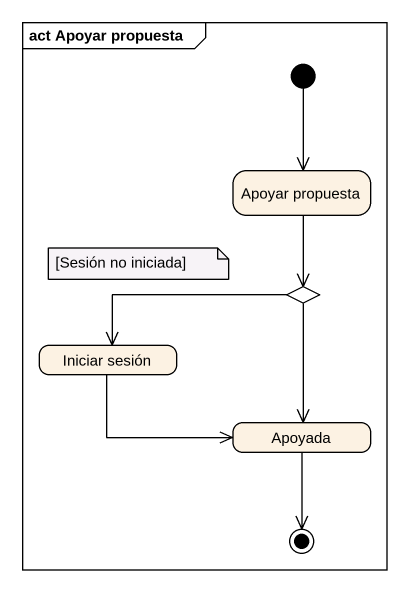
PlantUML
@startuml
mainframe act Apoyar propuesta
hide empty description
state "Apoyar propuesta" as Apoyar_propuesta
state choice1 <<choice>>
state "Iniciar sesión" as Iniciar_sesión
state Apoyada
[*] --> Apoyar_propuesta
Apoyar_propuesta --> choice1
choice1 -left-> Iniciar_sesión
choice1 --> Apoyada
Iniciar_sesión -right-> Apoyada
Apoyada --> [*]
note as N1
  [Sesión no iniciada]
end note
@enduml
